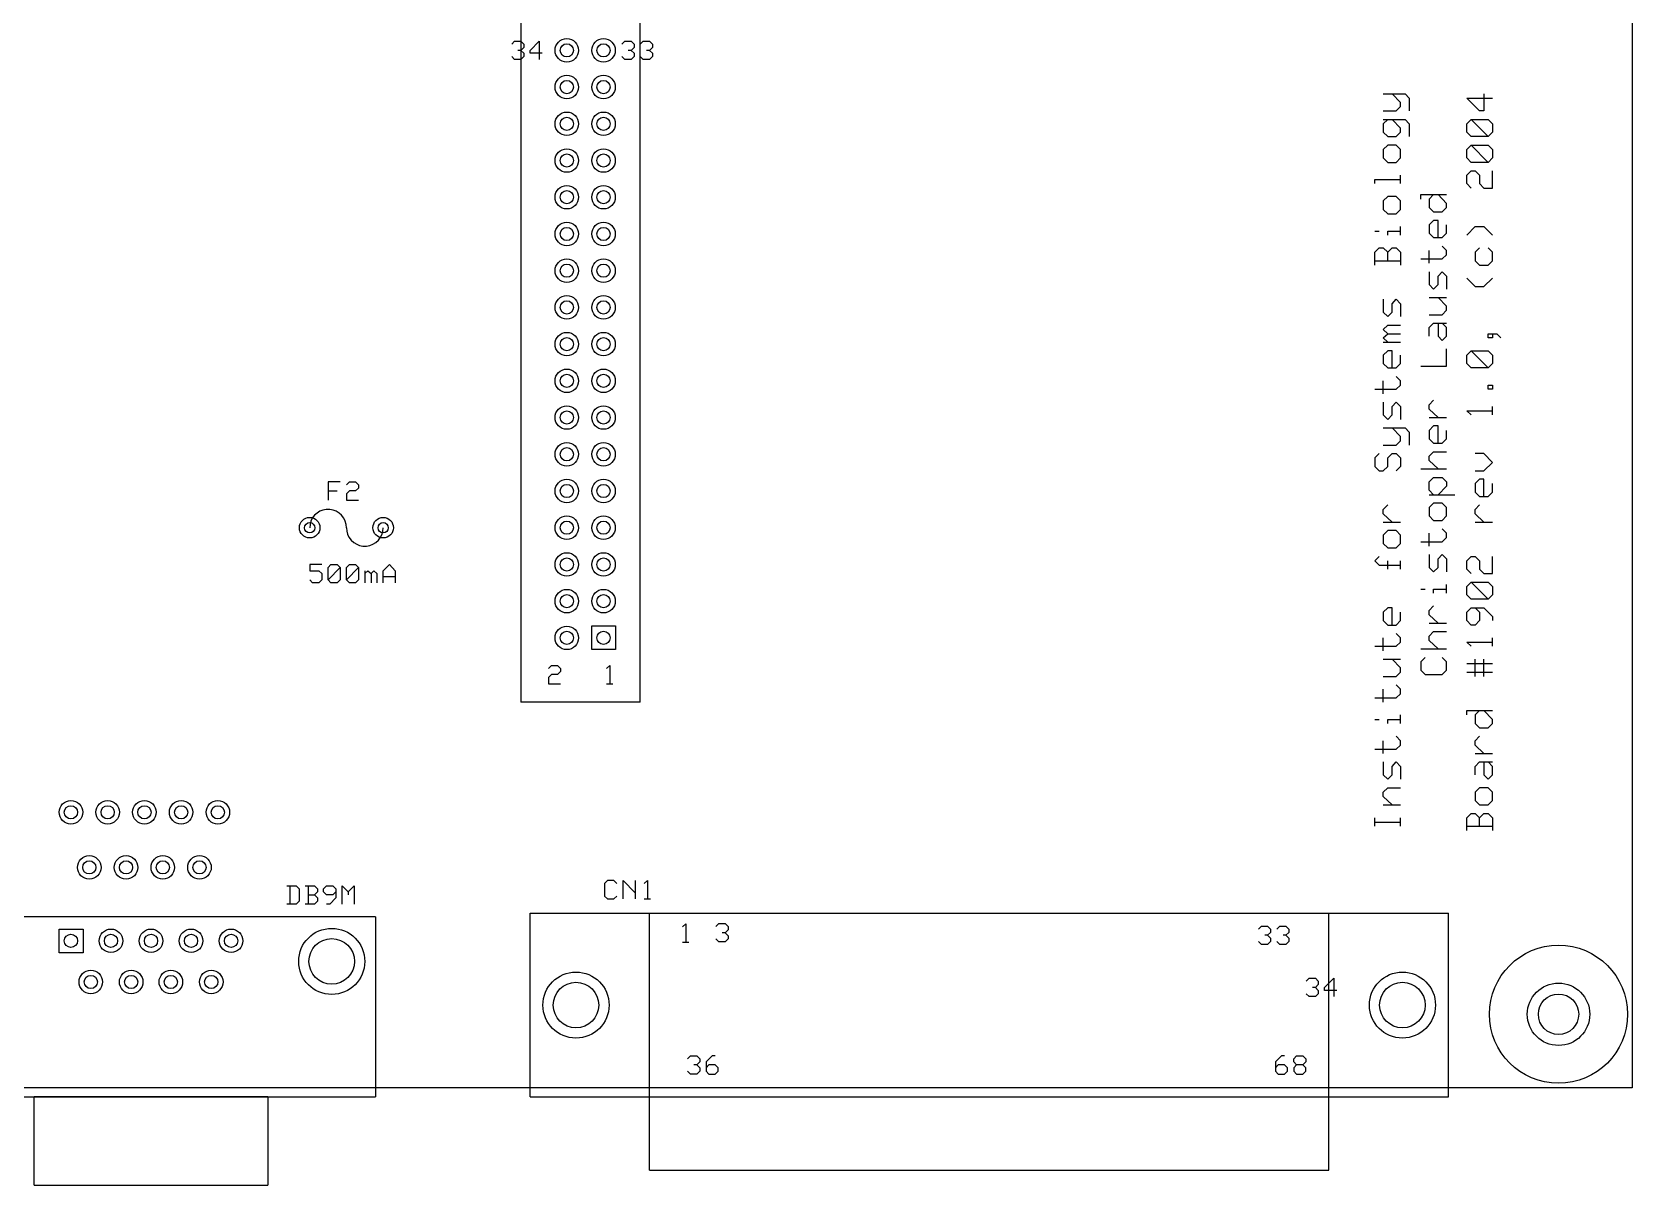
# Model space of a CAD drawing. Extents: x 0 to 11, y -0.3 to 6.
# Drawn here: x 6.644 to 11, y -0.265 to 2.875 of the extents above; entities that cross this region are included whole.
import ezdxf

# ---------------------------------------------------------------- set-up
doc = ezdxf.new("R2010")
doc.units = 0
doc.header["$LTSCALE"] = 0.001
doc.layers.get('0').update_dxf_attribs({"linetype": 'CONTINUOUS'})

msp = doc.modelspace()

# ---------------------------------------------------------------- linework, layer by layer
at = {"color": 7}
for p, q in [((11, 6), (11, 0)), ((7.975, 4.65), (7.975, 1.05)), ((8.3, 1.05), (8.3, 4.65)), ((7.95, 2.842), (7.958, 2.85)), ((7.958, 2.85), (7.975, 2.85)), ((7.975, 2.85), (7.983, 2.842)), ((7.983, 2.833), (7.975, 2.825)), ((7.983, 2.842), (7.983, 2.833)), ((8, 2.825), (8.025, 2.85)), ((8.025, 2.85), (8.025, 2.8)), ((8.25, 2.842), (8.258, 2.85)), ((8.258, 2.85), (8.275, 2.85)), ((8.275, 2.85), (8.283, 2.842)), ((8.283, 2.833), (8.275, 2.825)), ((8.283, 2.842), (8.283, 2.833)), ((8.3, 2.842), (8.308, 2.85)), ((8.308, 2.85), (8.325, 2.85)), ((8.325, 2.85), (8.333, 2.842)), ((8.333, 2.833), (8.325, 2.825)), ((8.333, 2.842), (8.333, 2.833)), ((7.958, 2.8), (7.95, 2.808)), ((7.975, 2.8), (7.958, 2.8)), ((7.975, 2.825), (7.967, 2.825)), ((7.975, 2.825), (7.983, 2.817)), ((7.983, 2.808), (7.975, 2.8)), ((7.983, 2.817), (7.983, 2.808)), ((8, 2.817), (8, 2.825)), ((8.033, 2.817), (8, 2.817)), ((8.258, 2.8), (8.25, 2.808)), ((8.275, 2.8), (8.258, 2.8)), ((8.275, 2.825), (8.267, 2.825)), ((8.275, 2.825), (8.283, 2.817)), ((8.283, 2.808), (8.275, 2.8)), ((8.283, 2.817), (8.283, 2.808)), ((8.308, 2.8), (8.3, 2.808)), ((8.325, 2.8), (8.308, 2.8)), ((8.325, 2.825), (8.317, 2.825)), ((8.325, 2.825), (8.333, 2.817)), ((8.333, 2.808), (8.325, 2.8)), ((8.333, 2.817), (8.333, 2.808)), ((10.323, 2.707), (10.382, 2.707)), ((10.37, 2.683), (10.347, 2.707)), ((10.382, 2.707), (10.393, 2.695)), ((10.597, 2.707), (10.597, 2.66)), ((10.323, 2.66), (10.358, 2.66)), ((10.358, 2.66), (10.37, 2.672)), ((10.37, 2.672), (10.37, 2.683)), ((10.393, 2.695), (10.393, 2.66)), ((10.585, 2.66), (10.55, 2.695)), ((10.55, 2.695), (10.62, 2.695)), ((10.597, 2.66), (10.585, 2.66)), ((10.335, 2.637), (10.323, 2.625)), ((10.323, 2.637), (10.382, 2.637)), ((10.323, 2.625), (10.323, 2.602)), ((10.37, 2.613), (10.347, 2.637)), ((10.382, 2.637), (10.393, 2.625)), ((10.393, 2.625), (10.393, 2.59)), ((10.55, 2.625), (10.562, 2.637)), ((10.55, 2.602), (10.55, 2.625)), ((10.562, 2.637), (10.608, 2.637)), ((10.608, 2.59), (10.562, 2.637)), ((10.608, 2.637), (10.62, 2.625)), ((10.62, 2.625), (10.62, 2.602)), ((10.323, 2.602), (10.335, 2.59)), ((10.335, 2.59), (10.358, 2.59)), ((10.358, 2.59), (10.37, 2.602)), ((10.37, 2.602), (10.37, 2.613)), ((10.562, 2.59), (10.55, 2.602)), ((10.608, 2.59), (10.562, 2.59)), ((10.62, 2.602), (10.608, 2.59)), ((10.335, 2.567), (10.323, 2.555)), ((10.323, 2.555), (10.323, 2.532)), ((10.323, 2.532), (10.335, 2.52)), ((10.358, 2.567), (10.335, 2.567)), ((10.37, 2.555), (10.358, 2.567)), ((10.358, 2.52), (10.37, 2.532)), ((10.37, 2.532), (10.37, 2.555)), ((10.55, 2.555), (10.562, 2.567)), ((10.55, 2.532), (10.55, 2.555)), ((10.562, 2.52), (10.55, 2.532)), ((10.562, 2.567), (10.608, 2.567)), ((10.608, 2.52), (10.562, 2.567)), ((10.608, 2.567), (10.62, 2.555)), ((10.62, 2.532), (10.608, 2.52)), ((10.62, 2.555), (10.62, 2.532)), ((10.335, 2.52), (10.358, 2.52)), ((10.37, 2.462), (10.37, 2.485)), ((10.55, 2.485), (10.562, 2.497)), ((10.55, 2.462), (10.55, 2.485)), ((10.608, 2.52), (10.562, 2.52)), ((10.562, 2.497), (10.573, 2.497)), ((10.573, 2.497), (10.585, 2.485)), ((10.585, 2.485), (10.585, 2.462)), ((10.62, 2.45), (10.62, 2.497)), ((10.3, 2.462), (10.3, 2.473)), ((10.3, 2.473), (10.37, 2.473)), ((10.562, 2.45), (10.55, 2.462)), ((10.585, 2.462), (10.597, 2.45)), ((10.597, 2.45), (10.62, 2.45)), ((10.335, 2.427), (10.323, 2.415)), ((10.323, 2.415), (10.323, 2.392)), ((10.358, 2.427), (10.335, 2.427)), ((10.37, 2.415), (10.358, 2.427)), ((10.37, 2.392), (10.37, 2.415)), ((10.425, 2.42), (10.425, 2.432)), ((10.425, 2.432), (10.495, 2.432)), ((10.46, 2.432), (10.448, 2.42)), ((10.448, 2.42), (10.448, 2.397)), ((10.448, 2.397), (10.46, 2.385)), ((10.495, 2.408), (10.472, 2.432)), ((10.483, 2.385), (10.495, 2.397)), ((10.495, 2.397), (10.495, 2.408)), ((10.323, 2.392), (10.335, 2.38)), ((10.335, 2.38), (10.358, 2.38)), ((10.358, 2.38), (10.37, 2.392)), ((10.46, 2.362), (10.448, 2.35)), ((10.46, 2.385), (10.483, 2.385)), ((10.472, 2.362), (10.46, 2.362)), ((10.472, 2.315), (10.472, 2.362)), ((10.3, 2.333), (10.312, 2.333)), ((10.335, 2.322), (10.335, 2.333)), ((10.335, 2.333), (10.37, 2.333)), ((10.37, 2.322), (10.37, 2.345)), ((10.448, 2.35), (10.448, 2.327)), ((10.448, 2.327), (10.46, 2.315)), ((10.46, 2.315), (10.483, 2.315)), ((10.483, 2.315), (10.495, 2.327)), ((10.495, 2.327), (10.495, 2.35)), ((10.55, 2.322), (10.573, 2.345)), ((10.573, 2.345), (10.597, 2.345)), ((10.597, 2.345), (10.62, 2.322)), ((10.3, 2.275), (10.312, 2.287)), ((10.3, 2.24), (10.3, 2.275)), ((10.312, 2.287), (10.323, 2.287)), ((10.323, 2.287), (10.335, 2.275)), ((10.335, 2.275), (10.347, 2.287)), ((10.335, 2.252), (10.335, 2.275)), ((10.347, 2.287), (10.358, 2.287)), ((10.358, 2.287), (10.37, 2.275)), ((10.37, 2.275), (10.37, 2.24)), ((10.448, 2.245), (10.448, 2.28)), ((10.495, 2.28), (10.483, 2.292)), ((10.483, 2.257), (10.495, 2.268)), ((10.495, 2.268), (10.495, 2.28)), ((10.585, 2.287), (10.573, 2.275)), ((10.573, 2.275), (10.573, 2.252)), ((10.62, 2.275), (10.608, 2.287)), ((10.62, 2.252), (10.62, 2.275)), ((10.3, 2.252), (10.37, 2.252)), ((10.425, 2.257), (10.483, 2.257)), ((10.448, 2.222), (10.448, 2.187)), ((10.472, 2.21), (10.483, 2.222)), ((10.483, 2.222), (10.495, 2.21)), ((10.573, 2.252), (10.585, 2.24)), ((10.585, 2.24), (10.608, 2.24)), ((10.608, 2.24), (10.62, 2.252)), ((10.448, 2.187), (10.46, 2.175)), ((10.46, 2.175), (10.472, 2.187)), ((10.472, 2.187), (10.472, 2.21)), ((10.495, 2.21), (10.495, 2.175)), ((10.55, 2.205), (10.573, 2.182)), ((10.573, 2.182), (10.597, 2.182)), ((10.597, 2.182), (10.62, 2.205)), ((10.323, 2.147), (10.323, 2.112)), ((10.347, 2.135), (10.358, 2.147)), ((10.347, 2.112), (10.347, 2.135)), ((10.358, 2.147), (10.37, 2.135)), ((10.37, 2.135), (10.37, 2.1)), ((10.448, 2.152), (10.495, 2.152)), ((10.495, 2.128), (10.472, 2.152)), ((10.323, 2.112), (10.335, 2.1)), ((10.335, 2.1), (10.347, 2.112)), ((10.448, 2.105), (10.483, 2.105)), ((10.483, 2.105), (10.495, 2.117)), ((10.495, 2.117), (10.495, 2.128)), ((10.323, 2.065), (10.335, 2.077)), ((10.335, 2.053), (10.323, 2.065)), ((10.323, 2.042), (10.335, 2.053)), ((10.335, 2.077), (10.37, 2.077)), ((10.335, 2.053), (10.37, 2.053)), ((10.448, 2.07), (10.46, 2.082)), ((10.448, 2.047), (10.448, 2.07)), ((10.46, 2.082), (10.495, 2.082)), ((10.472, 2.082), (10.472, 2.047)), ((10.495, 2.07), (10.483, 2.082)), ((10.495, 2.047), (10.495, 2.07)), ((10.608, 2.042), (10.608, 2.053)), ((10.608, 2.053), (10.632, 2.053)), ((10.62, 2.053), (10.62, 2.042)), ((10.632, 2.053), (10.643, 2.042)), ((10.335, 2.03), (10.323, 2.042)), ((10.323, 2.03), (10.37, 2.03)), ((10.335, 2.007), (10.323, 1.995)), ((10.347, 2.007), (10.335, 2.007)), ((10.347, 1.96), (10.347, 2.007)), ((10.472, 2.047), (10.483, 2.035)), ((10.483, 2.035), (10.495, 2.047)), ((10.495, 1.965), (10.495, 2.012)), ((10.55, 1.995), (10.562, 2.007)), ((10.562, 2.007), (10.608, 2.007)), ((10.608, 1.96), (10.562, 2.007)), ((10.62, 2.042), (10.608, 2.042)), ((10.608, 2.007), (10.62, 1.995)), ((10.323, 1.995), (10.323, 1.972)), ((10.323, 1.972), (10.335, 1.96)), ((10.358, 1.96), (10.37, 1.972)), ((10.37, 1.972), (10.37, 1.995)), ((10.425, 1.965), (10.495, 1.965)), ((10.55, 1.972), (10.55, 1.995)), ((10.562, 1.96), (10.55, 1.972)), ((10.62, 1.972), (10.608, 1.96)), ((10.62, 1.995), (10.62, 1.972)), ((10.323, 1.89), (10.323, 1.925)), ((10.335, 1.96), (10.358, 1.96)), ((10.37, 1.925), (10.358, 1.937)), ((10.37, 1.913), (10.37, 1.925)), ((10.608, 1.96), (10.562, 1.96)), ((10.3, 1.902), (10.358, 1.902)), ((10.358, 1.902), (10.37, 1.913)), ((10.608, 1.902), (10.608, 1.913)), ((10.608, 1.913), (10.62, 1.913)), ((10.62, 1.902), (10.608, 1.902)), ((10.62, 1.913), (10.62, 1.902)), ((10.323, 1.867), (10.323, 1.832)), ((10.323, 1.832), (10.335, 1.82)), ((10.335, 1.82), (10.347, 1.832)), ((10.347, 1.855), (10.358, 1.867)), ((10.347, 1.832), (10.347, 1.855)), ((10.358, 1.867), (10.37, 1.855)), ((10.37, 1.855), (10.37, 1.82)), ((10.448, 1.86), (10.46, 1.872)), ((10.448, 1.848), (10.448, 1.86)), ((10.472, 1.825), (10.448, 1.848)), ((10.562, 1.832), (10.55, 1.843)), ((10.55, 1.843), (10.62, 1.843)), ((10.62, 1.832), (10.62, 1.855)), ((10.323, 1.797), (10.382, 1.797)), ((10.37, 1.773), (10.347, 1.797)), ((10.382, 1.797), (10.393, 1.785)), ((10.448, 1.825), (10.495, 1.825)), ((10.46, 1.802), (10.448, 1.79)), ((10.448, 1.79), (10.448, 1.767)), ((10.472, 1.802), (10.46, 1.802)), ((10.472, 1.755), (10.472, 1.802)), ((10.495, 1.767), (10.495, 1.79)), ((10.323, 1.75), (10.358, 1.75)), ((10.358, 1.75), (10.37, 1.762)), ((10.37, 1.762), (10.37, 1.773)), ((10.393, 1.785), (10.393, 1.75)), ((10.448, 1.767), (10.46, 1.755)), ((10.46, 1.755), (10.483, 1.755)), ((10.483, 1.755), (10.495, 1.767)), ((10.312, 1.727), (10.3, 1.715)), ((10.3, 1.715), (10.3, 1.692)), ((10.335, 1.715), (10.347, 1.727)), ((10.335, 1.692), (10.335, 1.715)), ((10.347, 1.727), (10.358, 1.727)), ((10.358, 1.727), (10.37, 1.715)), ((10.37, 1.715), (10.37, 1.692)), ((10.448, 1.72), (10.46, 1.732)), ((10.448, 1.708), (10.448, 1.72)), ((10.472, 1.685), (10.448, 1.708)), ((10.46, 1.732), (10.495, 1.732)), ((10.597, 1.727), (10.573, 1.727)), ((10.62, 1.703), (10.597, 1.727)), ((10.597, 1.68), (10.62, 1.703)), ((10.3, 1.692), (10.312, 1.68)), ((10.312, 1.68), (10.323, 1.68)), ((10.323, 1.68), (10.335, 1.692)), ((10.37, 1.692), (10.358, 1.68)), ((10.425, 1.685), (10.495, 1.685)), ((10.448, 1.65), (10.46, 1.662)), ((10.46, 1.662), (10.483, 1.662)), ((10.483, 1.662), (10.495, 1.65)), ((10.573, 1.68), (10.597, 1.68)), ((10.585, 1.657), (10.573, 1.645)), ((10.597, 1.657), (10.585, 1.657)), ((10.597, 1.61), (10.597, 1.657)), ((7.483, 1.65), (7.45, 1.65)), ((7.45, 1.65), (7.45, 1.6)), ((7.45, 1.625), (7.475, 1.625)), ((7.5, 1.642), (7.508, 1.65)), ((7.508, 1.625), (7.5, 1.617)), ((7.5, 1.617), (7.5, 1.6)), ((7.508, 1.65), (7.525, 1.65)), ((7.525, 1.625), (7.508, 1.625)), ((7.525, 1.65), (7.533, 1.642)), ((7.533, 1.633), (7.525, 1.625)), ((7.533, 1.642), (7.533, 1.633)), ((10.448, 1.627), (10.448, 1.65)), ((10.46, 1.615), (10.448, 1.627)), ((10.448, 1.615), (10.518, 1.615)), ((10.495, 1.638), (10.472, 1.615)), ((10.495, 1.65), (10.495, 1.638)), ((10.573, 1.645), (10.573, 1.622)), ((10.573, 1.622), (10.585, 1.61)), ((10.608, 1.61), (10.62, 1.622)), ((10.62, 1.622), (10.62, 1.645)), ((7.428, 1.57), (7.42, 1.565)), ((7.436, 1.573), (7.428, 1.57)), ((7.445, 1.575), (7.436, 1.573)), ((7.455, 1.575), (7.445, 1.575)), ((7.464, 1.573), (7.455, 1.575)), ((7.472, 1.57), (7.464, 1.573)), ((7.48, 1.565), (7.472, 1.57)), ((7.5, 1.6), (7.533, 1.6)), ((10.323, 1.575), (10.335, 1.587)), ((10.323, 1.563), (10.323, 1.575)), ((10.46, 1.592), (10.448, 1.58)), ((10.448, 1.58), (10.448, 1.557)), ((10.483, 1.592), (10.46, 1.592)), ((10.495, 1.58), (10.483, 1.592)), ((10.495, 1.557), (10.495, 1.58)), ((10.573, 1.575), (10.585, 1.587)), ((10.573, 1.563), (10.573, 1.575)), ((10.585, 1.61), (10.608, 1.61)), ((7.401, 1.534), (7.4, 1.525)), ((7.403, 1.543), (7.401, 1.534)), ((7.407, 1.551), (7.403, 1.543)), ((7.413, 1.559), (7.407, 1.551)), ((7.42, 1.565), (7.413, 1.559)), ((7.487, 1.559), (7.48, 1.565)), ((7.493, 1.551), (7.487, 1.559)), ((7.497, 1.543), (7.493, 1.551)), ((7.499, 1.534), (7.497, 1.543)), ((7.5, 1.525), (7.499, 1.534)), ((7.5, 1.525), (7.501, 1.516)), ((7.599, 1.516), (7.6, 1.525)), ((10.347, 1.54), (10.323, 1.563)), ((10.323, 1.54), (10.37, 1.54)), ((10.448, 1.557), (10.46, 1.545)), ((10.46, 1.545), (10.483, 1.545)), ((10.483, 1.545), (10.495, 1.557)), ((10.597, 1.54), (10.573, 1.563)), ((10.573, 1.54), (10.62, 1.54)), ((7.501, 1.516), (7.503, 1.507)), ((7.503, 1.507), (7.507, 1.499)), ((7.507, 1.499), (7.513, 1.491)), ((7.513, 1.491), (7.52, 1.485)), ((7.52, 1.485), (7.528, 1.48)), ((7.572, 1.48), (7.58, 1.485)), ((7.58, 1.485), (7.587, 1.491)), ((7.587, 1.491), (7.593, 1.499)), ((7.593, 1.499), (7.597, 1.507)), ((7.597, 1.507), (7.599, 1.516)), ((10.335, 1.517), (10.323, 1.505)), ((10.323, 1.505), (10.323, 1.482)), ((10.323, 1.482), (10.335, 1.47)), ((10.358, 1.517), (10.335, 1.517)), ((10.37, 1.505), (10.358, 1.517)), ((10.358, 1.47), (10.37, 1.482)), ((10.37, 1.482), (10.37, 1.505)), ((10.425, 1.487), (10.483, 1.487)), ((10.448, 1.475), (10.448, 1.51)), ((10.495, 1.51), (10.483, 1.522)), ((10.483, 1.487), (10.495, 1.498)), ((10.495, 1.498), (10.495, 1.51)), ((7.528, 1.48), (7.536, 1.477)), ((7.536, 1.477), (7.545, 1.475)), ((7.545, 1.475), (7.555, 1.475)), ((7.555, 1.475), (7.564, 1.477)), ((7.564, 1.477), (7.572, 1.48)), ((10.312, 1.447), (10.3, 1.435)), ((10.335, 1.47), (10.358, 1.47)), ((10.448, 1.452), (10.448, 1.417)), ((10.472, 1.44), (10.483, 1.452)), ((10.472, 1.417), (10.472, 1.44)), ((10.483, 1.452), (10.495, 1.44)), ((10.495, 1.44), (10.495, 1.405)), ((10.55, 1.435), (10.562, 1.447)), ((10.562, 1.447), (10.573, 1.447)), ((10.573, 1.447), (10.585, 1.435)), ((10.62, 1.4), (10.62, 1.447)), ((7.433, 1.425), (7.4, 1.425)), ((7.4, 1.425), (7.4, 1.408)), ((7.4, 1.408), (7.425, 1.408)), ((7.425, 1.408), (7.433, 1.4)), ((7.433, 1.4), (7.433, 1.383)), ((7.45, 1.417), (7.458, 1.425)), ((7.45, 1.383), (7.45, 1.417)), ((7.45, 1.383), (7.483, 1.417)), ((7.458, 1.425), (7.475, 1.425)), ((7.475, 1.425), (7.483, 1.417)), ((7.483, 1.417), (7.483, 1.383)), ((7.5, 1.417), (7.508, 1.425)), ((7.5, 1.383), (7.5, 1.417)), ((7.5, 1.383), (7.533, 1.417)), ((7.508, 1.425), (7.525, 1.425)), ((7.525, 1.425), (7.533, 1.417)), ((7.533, 1.417), (7.533, 1.383)), ((7.55, 1.408), (7.55, 1.375)), ((7.55, 1.4), (7.558, 1.408)), ((7.558, 1.408), (7.567, 1.4)), ((7.567, 1.4), (7.575, 1.408)), ((7.567, 1.4), (7.567, 1.375)), ((7.575, 1.408), (7.583, 1.4)), ((7.583, 1.4), (7.583, 1.375)), ((7.6, 1.408), (7.617, 1.425)), ((7.6, 1.375), (7.6, 1.408)), ((7.617, 1.425), (7.633, 1.408)), ((7.633, 1.408), (7.633, 1.375)), ((10.3, 1.435), (10.312, 1.423)), ((10.312, 1.423), (10.37, 1.423)), ((10.335, 1.412), (10.335, 1.435)), ((10.37, 1.412), (10.37, 1.435)), ((10.448, 1.417), (10.46, 1.405)), ((10.46, 1.405), (10.472, 1.417)), ((10.55, 1.412), (10.55, 1.435)), ((10.562, 1.4), (10.55, 1.412)), ((10.585, 1.435), (10.585, 1.412)), ((10.585, 1.412), (10.597, 1.4)), ((10.597, 1.4), (10.62, 1.4)), ((7.408, 1.375), (7.4, 1.383)), ((7.425, 1.375), (7.408, 1.375)), ((7.433, 1.383), (7.425, 1.375)), ((7.458, 1.375), (7.45, 1.383)), ((7.475, 1.375), (7.458, 1.375)), ((7.483, 1.383), (7.475, 1.375)), ((7.508, 1.375), (7.5, 1.383)), ((7.525, 1.375), (7.508, 1.375)), ((7.533, 1.383), (7.525, 1.375)), ((7.6, 1.392), (7.633, 1.392)), ((10.425, 1.358), (10.437, 1.358)), ((10.46, 1.347), (10.46, 1.358)), ((10.46, 1.358), (10.495, 1.358)), ((10.495, 1.347), (10.495, 1.37)), ((10.55, 1.365), (10.562, 1.377)), ((10.55, 1.342), (10.55, 1.365)), ((10.562, 1.377), (10.608, 1.377)), ((10.608, 1.33), (10.562, 1.377)), ((10.608, 1.377), (10.62, 1.365)), ((10.62, 1.365), (10.62, 1.342)), ((10.335, 1.307), (10.323, 1.295)), ((10.347, 1.307), (10.335, 1.307)), ((10.347, 1.26), (10.347, 1.307)), ((10.448, 1.3), (10.46, 1.312)), ((10.562, 1.33), (10.55, 1.342)), ((10.55, 1.295), (10.562, 1.307)), ((10.608, 1.33), (10.562, 1.33)), ((10.562, 1.307), (10.597, 1.307)), ((10.573, 1.307), (10.585, 1.295)), ((10.597, 1.307), (10.62, 1.283)), ((10.62, 1.342), (10.608, 1.33)), ((10.323, 1.295), (10.323, 1.272)), ((10.323, 1.272), (10.335, 1.26)), ((10.358, 1.26), (10.37, 1.272)), ((10.37, 1.272), (10.37, 1.295)), ((10.448, 1.288), (10.448, 1.3)), ((10.472, 1.265), (10.448, 1.288)), ((10.448, 1.265), (10.495, 1.265)), ((10.55, 1.272), (10.55, 1.295)), ((10.562, 1.26), (10.55, 1.272)), ((10.585, 1.272), (10.573, 1.26)), ((10.585, 1.295), (10.585, 1.272)), ((10.62, 1.283), (10.62, 1.272)), ((8.168, 1.258), (8.233, 1.258)), ((8.168, 1.193), (8.168, 1.258)), ((8.233, 1.258), (8.233, 1.193)), ((10.323, 1.19), (10.323, 1.225)), ((10.335, 1.26), (10.358, 1.26)), ((10.37, 1.225), (10.358, 1.237)), ((10.37, 1.213), (10.37, 1.225)), ((10.448, 1.23), (10.46, 1.242)), ((10.448, 1.218), (10.448, 1.23)), ((10.46, 1.242), (10.495, 1.242)), ((10.573, 1.26), (10.562, 1.26)), ((10.62, 1.202), (10.62, 1.225)), ((8.233, 1.193), (8.168, 1.193)), ((10.3, 1.202), (10.358, 1.202)), ((10.358, 1.202), (10.37, 1.213)), ((10.425, 1.195), (10.495, 1.195)), ((10.472, 1.195), (10.448, 1.218)), ((10.562, 1.202), (10.55, 1.213)), ((10.55, 1.213), (10.62, 1.213)), ((8.05, 1.142), (8.058, 1.15)), ((8.058, 1.15), (8.075, 1.15)), ((8.075, 1.15), (8.083, 1.142)), ((8.083, 1.133), (8.075, 1.125)), ((8.083, 1.142), (8.083, 1.133)), ((8.208, 1.142), (8.217, 1.15)), ((8.217, 1.15), (8.217, 1.1)), ((10.323, 1.167), (10.37, 1.167)), ((10.37, 1.143), (10.347, 1.167)), ((10.37, 1.132), (10.37, 1.143)), ((10.437, 1.172), (10.425, 1.16)), ((10.425, 1.16), (10.425, 1.137)), ((10.425, 1.137), (10.437, 1.125)), ((10.495, 1.16), (10.483, 1.172)), ((10.483, 1.125), (10.495, 1.137)), ((10.495, 1.137), (10.495, 1.16)), ((10.55, 1.155), (10.62, 1.155)), ((10.573, 1.12), (10.573, 1.167)), ((10.597, 1.12), (10.597, 1.167)), ((8.058, 1.125), (8.05, 1.117)), ((8.05, 1.117), (8.05, 1.1)), ((8.05, 1.1), (8.083, 1.1)), ((8.075, 1.125), (8.058, 1.125)), ((8.208, 1.1), (8.225, 1.1)), ((10.323, 1.12), (10.358, 1.12)), ((10.358, 1.12), (10.37, 1.132)), ((10.37, 1.085), (10.358, 1.097)), ((10.437, 1.125), (10.483, 1.125)), ((10.55, 1.132), (10.62, 1.132)), ((8.3, 1.05), (7.975, 1.05)), ((10.3, 1.062), (10.358, 1.062)), ((10.323, 1.05), (10.323, 1.085)), ((10.358, 1.062), (10.37, 1.073)), ((10.37, 1.073), (10.37, 1.085)), ((10.3, 1.003), (10.312, 1.003)), ((10.335, 0.992), (10.335, 1.003)), ((10.335, 1.003), (10.37, 1.003)), ((10.37, 0.992), (10.37, 1.015)), ((10.55, 1.015), (10.55, 1.027)), ((10.55, 1.027), (10.62, 1.027)), ((10.585, 1.027), (10.573, 1.015)), ((10.573, 1.015), (10.573, 0.992)), ((10.62, 1.003), (10.597, 1.027)), ((10.62, 0.992), (10.62, 1.003)), ((10.573, 0.992), (10.585, 0.98)), ((10.585, 0.98), (10.608, 0.98)), ((10.608, 0.98), (10.62, 0.992)), ((10.3, 0.922), (10.358, 0.922)), ((10.323, 0.91), (10.323, 0.945)), ((10.37, 0.945), (10.358, 0.957)), ((10.358, 0.922), (10.37, 0.933)), ((10.37, 0.933), (10.37, 0.945)), ((10.573, 0.945), (10.585, 0.957)), ((10.573, 0.933), (10.573, 0.945)), ((10.597, 0.91), (10.573, 0.933)), ((10.323, 0.887), (10.323, 0.852)), ((10.347, 0.875), (10.358, 0.887)), ((10.347, 0.852), (10.347, 0.875)), ((10.358, 0.887), (10.37, 0.875)), ((10.37, 0.875), (10.37, 0.84)), ((10.573, 0.91), (10.62, 0.91)), ((10.573, 0.875), (10.585, 0.887)), ((10.573, 0.852), (10.573, 0.875)), ((10.585, 0.887), (10.62, 0.887)), ((10.597, 0.887), (10.597, 0.852)), ((10.62, 0.875), (10.608, 0.887)), ((10.62, 0.852), (10.62, 0.875)), ((10.323, 0.852), (10.335, 0.84)), ((10.335, 0.84), (10.347, 0.852)), ((10.597, 0.852), (10.608, 0.84)), ((10.608, 0.84), (10.62, 0.852)), ((10.323, 0.805), (10.335, 0.817)), ((10.323, 0.793), (10.323, 0.805)), ((10.347, 0.77), (10.323, 0.793)), ((10.335, 0.817), (10.37, 0.817)), ((10.585, 0.817), (10.573, 0.805)), ((10.573, 0.805), (10.573, 0.782)), ((10.608, 0.817), (10.585, 0.817)), ((10.62, 0.805), (10.608, 0.817)), ((10.62, 0.782), (10.62, 0.805)), ((10.323, 0.77), (10.37, 0.77)), ((10.55, 0.735), (10.562, 0.747)), ((10.562, 0.747), (10.573, 0.747)), ((10.573, 0.782), (10.585, 0.77)), ((10.573, 0.747), (10.585, 0.735)), ((10.585, 0.77), (10.608, 0.77)), ((10.585, 0.735), (10.597, 0.747)), ((10.597, 0.747), (10.608, 0.747)), ((10.608, 0.77), (10.62, 0.782)), ((10.608, 0.747), (10.62, 0.735)), ((10.3, 0.712), (10.3, 0.735)), ((10.3, 0.723), (10.37, 0.723)), ((10.37, 0.712), (10.37, 0.735)), ((10.55, 0.7), (10.55, 0.735)), ((10.55, 0.712), (10.62, 0.712)), ((10.585, 0.712), (10.585, 0.735)), ((10.62, 0.735), (10.62, 0.7)), ((7.338, 0.55), (7.363, 0.55)), ((7.346, 0.55), (7.346, 0.5)), ((7.363, 0.55), (7.371, 0.542)), ((7.371, 0.542), (7.371, 0.508)), ((7.388, 0.55), (7.413, 0.55)), ((7.396, 0.55), (7.396, 0.5)), ((7.396, 0.525), (7.413, 0.525)), ((7.413, 0.55), (7.421, 0.542)), ((7.421, 0.533), (7.413, 0.525)), ((7.413, 0.525), (7.421, 0.517)), ((7.421, 0.542), (7.421, 0.533)), ((7.438, 0.542), (7.446, 0.55)), ((7.438, 0.533), (7.438, 0.542)), ((7.446, 0.525), (7.438, 0.533)), ((7.446, 0.55), (7.463, 0.55)), ((7.463, 0.525), (7.446, 0.525)), ((7.463, 0.55), (7.471, 0.542)), ((7.471, 0.533), (7.463, 0.525)), ((7.471, 0.542), (7.471, 0.517)), ((7.488, 0.5), (7.488, 0.55)), ((7.488, 0.55), (7.505, 0.533)), ((7.505, 0.533), (7.521, 0.55)), ((7.505, 0.533), (7.505, 0.525)), ((7.521, 0.55), (7.521, 0.5)), ((8.211, 0.564), (8.203, 0.556)), ((8.203, 0.556), (8.203, 0.522)), ((8.228, 0.564), (8.211, 0.564)), ((8.236, 0.556), (8.228, 0.564)), ((8.253, 0.514), (8.253, 0.564)), ((8.253, 0.564), (8.286, 0.531)), ((8.286, 0.564), (8.286, 0.514)), ((8.311, 0.556), (8.32, 0.564)), ((8.32, 0.564), (8.32, 0.514)), ((7.363, 0.5), (7.338, 0.5)), ((7.371, 0.508), (7.363, 0.5)), ((7.413, 0.5), (7.388, 0.5)), ((7.421, 0.508), (7.413, 0.5)), ((7.421, 0.517), (7.421, 0.508)), ((7.455, 0.5), (7.446, 0.5)), ((7.471, 0.517), (7.455, 0.5)), ((8.203, 0.522), (8.211, 0.514)), ((8.211, 0.514), (8.228, 0.514)), ((8.228, 0.514), (8.236, 0.522)), ((8.311, 0.514), (8.328, 0.514)), ((7.579, 0.465), (6.357, 0.465)), ((7.579, 0.465), (7.579, -0.025)), ((8, -0.025), (8, 0.475)), ((8, 0.475), (10.5, 0.475)), ((8.325, -0.225), (8.325, 0.475)), ((8.415, 0.438), (8.424, 0.446)), ((8.424, 0.446), (8.424, 0.396)), ((8.506, 0.439), (8.514, 0.447)), ((8.514, 0.447), (8.531, 0.447)), ((8.531, 0.447), (8.539, 0.439)), ((8.539, 0.439), (8.539, 0.43)), ((9.983, 0.432), (9.991, 0.44)), ((9.991, 0.44), (10.008, 0.44)), ((10.008, 0.44), (10.016, 0.432)), ((10.033, 0.432), (10.041, 0.44)), ((10.041, 0.44), (10.058, 0.44)), ((10.058, 0.44), (10.066, 0.432)), ((10.175, -0.225), (10.175, 0.475)), ((10.5, -0.025), (10.5, 0.475)), ((6.718, 0.432), (6.783, 0.432)), ((6.718, 0.367), (6.718, 0.432)), ((6.783, 0.432), (6.783, 0.367)), ((8.415, 0.396), (8.432, 0.396)), ((8.514, 0.397), (8.506, 0.405)), ((8.531, 0.397), (8.514, 0.397)), ((8.531, 0.422), (8.523, 0.422)), ((8.539, 0.43), (8.531, 0.422)), ((8.531, 0.422), (8.539, 0.414)), ((8.539, 0.405), (8.531, 0.397)), ((8.539, 0.414), (8.539, 0.405)), ((9.991, 0.39), (9.983, 0.398)), ((10.008, 0.415), (10, 0.415)), ((10.016, 0.423), (10.008, 0.415)), ((10.008, 0.415), (10.016, 0.407)), ((10.016, 0.398), (10.008, 0.39)), ((10.016, 0.432), (10.016, 0.423)), ((10.016, 0.407), (10.016, 0.398)), ((10.041, 0.39), (10.033, 0.398)), ((10.058, 0.415), (10.05, 0.415)), ((10.066, 0.423), (10.058, 0.415)), ((10.058, 0.415), (10.066, 0.407)), ((10.066, 0.398), (10.058, 0.39)), ((10.066, 0.432), (10.066, 0.423)), ((10.066, 0.407), (10.066, 0.398)), ((6.783, 0.367), (6.718, 0.367)), ((10.008, 0.39), (9.991, 0.39)), ((10.058, 0.39), (10.041, 0.39)), ((10.113, 0.29), (10.121, 0.298)), ((10.121, 0.298), (10.138, 0.298)), ((10.138, 0.273), (10.13, 0.273)), ((10.138, 0.298), (10.146, 0.29)), ((10.146, 0.281), (10.138, 0.273)), ((10.138, 0.273), (10.146, 0.265)), ((10.146, 0.29), (10.146, 0.281)), ((10.146, 0.265), (10.146, 0.256)), ((10.163, 0.273), (10.188, 0.298)), ((10.163, 0.265), (10.163, 0.273)), ((10.196, 0.265), (10.163, 0.265)), ((10.188, 0.298), (10.188, 0.248)), ((10.121, 0.248), (10.113, 0.256)), ((10.138, 0.248), (10.121, 0.248)), ((10.146, 0.256), (10.138, 0.248)), ((8.429, 0.079), (8.437, 0.087)), ((8.437, 0.037), (8.429, 0.045)), ((8.437, 0.087), (8.454, 0.087)), ((8.454, 0.062), (8.446, 0.062)), ((8.454, 0.087), (8.462, 0.079)), ((8.462, 0.07), (8.454, 0.062)), ((8.454, 0.062), (8.462, 0.054)), ((8.462, 0.045), (8.454, 0.037)), ((8.462, 0.079), (8.462, 0.07)), ((8.462, 0.054), (8.462, 0.045)), ((8.496, 0.087), (8.479, 0.07)), ((8.479, 0.07), (8.479, 0.045)), ((8.487, 0.062), (8.479, 0.054)), ((8.479, 0.045), (8.487, 0.037)), ((8.504, 0.062), (8.487, 0.062)), ((8.504, 0.087), (8.496, 0.087)), ((8.512, 0.054), (8.504, 0.062)), ((8.504, 0.037), (8.512, 0.045)), ((8.512, 0.045), (8.512, 0.054)), ((10.046, 0.087), (10.029, 0.07)), ((10.029, 0.07), (10.029, 0.045)), ((10.037, 0.062), (10.029, 0.054)), ((10.029, 0.045), (10.037, 0.037)), ((10.054, 0.062), (10.037, 0.062)), ((10.054, 0.087), (10.046, 0.087)), ((10.062, 0.054), (10.054, 0.062)), ((10.054, 0.037), (10.062, 0.045)), ((10.062, 0.045), (10.062, 0.054)), ((10.079, 0.079), (10.087, 0.087)), ((10.079, 0.07), (10.079, 0.079)), ((10.087, 0.062), (10.079, 0.07)), ((10.087, 0.062), (10.079, 0.054)), ((10.079, 0.054), (10.079, 0.045)), ((10.079, 0.045), (10.087, 0.037)), ((10.087, 0.087), (10.104, 0.087)), ((10.104, 0.062), (10.087, 0.062)), ((10.104, 0.087), (10.112, 0.079)), ((10.112, 0.07), (10.104, 0.062)), ((10.112, 0.054), (10.104, 0.062)), ((10.104, 0.037), (10.112, 0.045)), ((10.112, 0.079), (10.112, 0.07)), ((10.112, 0.045), (10.112, 0.054)), ((11, 0), (0, 0)), ((8.454, 0.037), (8.437, 0.037)), ((8.487, 0.037), (8.504, 0.037)), ((10.037, 0.037), (10.054, 0.037)), ((10.087, 0.037), (10.104, 0.037)), ((6.357, -0.025), (7.579, -0.025)), ((6.65, -0.265), (6.65, -0.025)), ((7.286, -0.025), (6.65, -0.025)), ((7.286, -0.025), (7.286, -0.265)), ((8, -0.025), (10.5, -0.025)), ((8.325, -0.225), (10.175, -0.225)), ((6.65, -0.265), (7.286, -0.265))]:
    msp.add_line(p, q, dxfattribs=at)
for centre, radius in [((8.1, 2.825), 0.032), ((8.1, 2.825), 0.018), ((8.2, 2.825), 0.032), ((8.2, 2.825), 0.018), ((8.1, 2.725), 0.032), ((8.2, 2.725), 0.032), ((8.1, 2.725), 0.018), ((8.2, 2.725), 0.018), ((8.1, 2.625), 0.032), ((8.1, 2.625), 0.018), ((8.2, 2.625), 0.032), ((8.2, 2.625), 0.018), ((8.1, 2.525), 0.032), ((8.1, 2.525), 0.018), ((8.2, 2.525), 0.032), ((8.2, 2.525), 0.018), ((8.1, 2.425), 0.032), ((8.1, 2.425), 0.018), ((8.2, 2.425), 0.032), ((8.2, 2.425), 0.018), ((8.1, 2.325), 0.032), ((8.2, 2.325), 0.032), ((8.1, 2.325), 0.018), ((8.2, 2.325), 0.018), ((8.1, 2.225), 0.032), ((8.1, 2.225), 0.018), ((8.2, 2.225), 0.032), ((8.2, 2.225), 0.018), ((8.1, 2.125), 0.032), ((8.1, 2.125), 0.018), ((8.2, 2.125), 0.032), ((8.2, 2.125), 0.018), ((8.1, 2.025), 0.032), ((8.2, 2.025), 0.032), ((8.1, 2.025), 0.018), ((8.2, 2.025), 0.018), ((8.1, 1.925), 0.032), ((8.1, 1.925), 0.018), ((8.2, 1.925), 0.032), ((8.2, 1.925), 0.018), ((8.1, 1.825), 0.032), ((8.1, 1.825), 0.018), ((8.2, 1.825), 0.032), ((8.2, 1.825), 0.018), ((8.1, 1.725), 0.032), ((8.1, 1.725), 0.018), ((8.2, 1.725), 0.032), ((8.2, 1.725), 0.018), ((8.1, 1.625), 0.032), ((8.2, 1.625), 0.032), ((8.1, 1.625), 0.018), ((8.2, 1.625), 0.018), ((7.4, 1.525), 0.028), ((7.4, 1.525), 0.014), ((7.6, 1.525), 0.028), ((7.6, 1.525), 0.014), ((8.1, 1.525), 0.032), ((8.1, 1.525), 0.018), ((8.2, 1.525), 0.032), ((8.2, 1.525), 0.018), ((8.1, 1.425), 0.032), ((8.1, 1.425), 0.018), ((8.2, 1.425), 0.032), ((8.2, 1.425), 0.018), ((8.1, 1.325), 0.032), ((8.2, 1.325), 0.032), ((8.1, 1.325), 0.018), ((8.2, 1.325), 0.018), ((8.1, 1.225), 0.032), ((8.1, 1.225), 0.018), ((8.2, 1.225), 0.018), ((6.75, 0.75), 0.032), ((6.75, 0.75), 0.018), ((6.85, 0.75), 0.032), ((6.85, 0.75), 0.018), ((6.95, 0.75), 0.032), ((6.95, 0.75), 0.018), ((7.05, 0.75), 0.032), ((7.05, 0.75), 0.018), ((7.15, 0.75), 0.032), ((7.15, 0.75), 0.018), ((6.8, 0.6), 0.032), ((6.8, 0.6), 0.018), ((6.9, 0.6), 0.032), ((6.9, 0.6), 0.018), ((7, 0.6), 0.032), ((7, 0.6), 0.018), ((7.1, 0.6), 0.032), ((7.1, 0.6), 0.018), ((6.75, 0.4), 0.018), ((6.859, 0.4), 0.032), ((6.859, 0.4), 0.018), ((6.968, 0.4), 0.032), ((6.968, 0.4), 0.018), ((7.077, 0.4), 0.032), ((7.077, 0.4), 0.018), ((7.186, 0.4), 0.032), ((7.186, 0.4), 0.018), ((7.46, 0.344), 0.09), ((7.46, 0.344), 0.062), ((10.8, 0.2), 0.188), ((6.804, 0.288), 0.032), ((6.804, 0.288), 0.018), ((6.914, 0.288), 0.032), ((6.914, 0.288), 0.018), ((7.022, 0.288), 0.032), ((7.022, 0.288), 0.018), ((7.132, 0.288), 0.032), ((7.132, 0.288), 0.018), ((8.125, 0.225), 0.09), ((10.375, 0.225), 0.09), ((8.125, 0.225), 0.062), ((10.375, 0.225), 0.062), ((10.8, 0.2), 0.085), ((10.8, 0.2), 0.055)]:
    msp.add_circle(centre, radius, dxfattribs=at)

doc.saveas('drawing.dxf')
